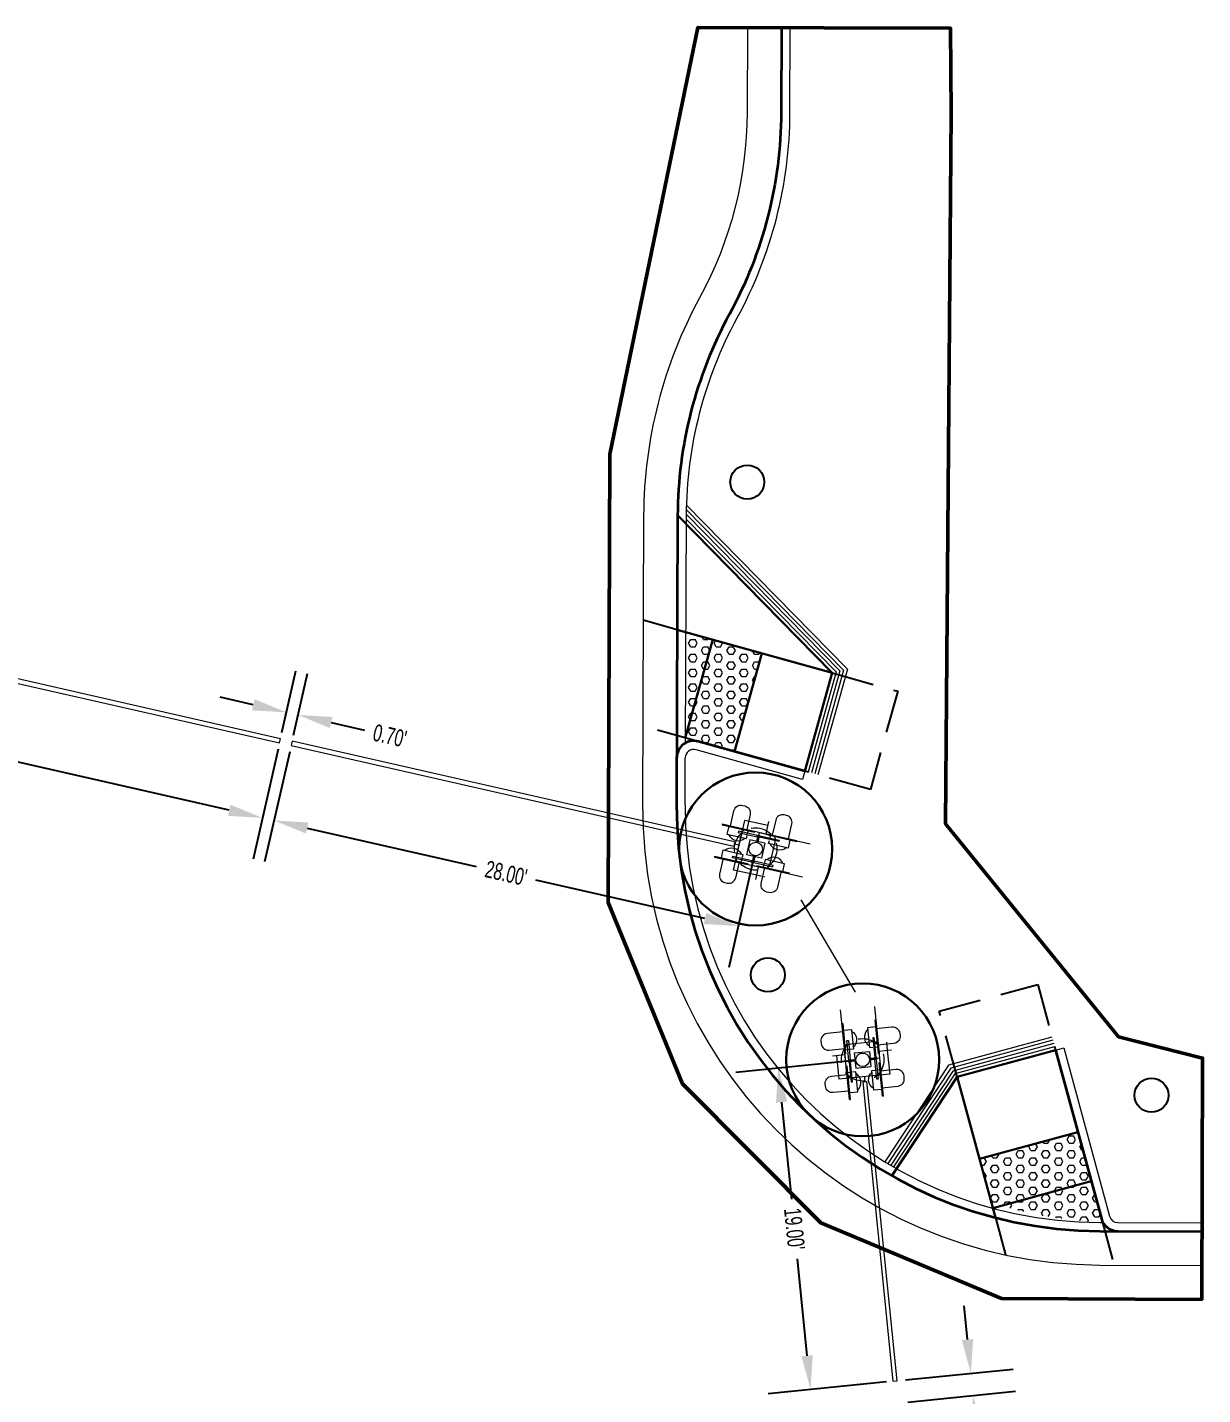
# Model space of a CAD drawing. Extents: x 6427214 to 6444634, y 1882940 to 1890436.
# Drawn here: x 6433853.5 to 6433922.6, y 1885324.7 to 1885405.1 of the extents above; entities that cross this region are included whole.
import ezdxf

# ---------------------------------------------------------------- set-up
doc = ezdxf.new("R2010")
doc.units = 0
doc.header["$LTSCALE"] = 20
doc.header["$MEASUREMENT"] = 0
for name, pattern in [('0', [2, 1, 0, 1]), ('DASHED2', [0.375, 0.25, -0.125]), ('HIDDEN2', [0.1875, 0.125, -0.0625])]:
    doc.linetypes.add(name, pattern=pattern)
doc.layers.add('$_VPORT-1', color=11, linetype='Continuous', plot=False)
doc.layers.add('00_GID_Arm FDN', color=7, linetype='DASHED2', lineweight=13, plot=False)
doc.layers.add('C-ROAD_4.5 ft Offset', color=210, linetype='Continuous', lineweight=30, plot=False)
for name, color, linetype, lineweight in [('00_GID_Gate Details', 4, 'Continuous', 13), ('C-ROAD-CURB', 3, 'Continuous', 35), ('C-ROAD-CURB RAMP', 3, 'Continuous', 30), ('C-ROAD-CURB RAMP GROVES', 1, 'Continuous', 0), ('C-ROAD-EG', 3, 'Continuous', 20), ('C-ROAD-FENC', 2, 'METRO FENCELINE1', 20), ('C-ROAD-TRUNCATED DOME', 2, 'Continuous', 13), ('C-SAWCUT & JOIN', 50, 'Continuous', 50)]:
    doc.layers.add(name, color=color, linetype=linetype, lineweight=lineweight)
for name, color, linetype in [('C-GATE-ARM', 3, '0'), ('C-ROAD-CURB-RAMP-DETL', 1, 'HIDDEN2'), ('P-SIGEQ-POLES', 3, 'Continuous')]:
    doc.layers.add(name, color=color, linetype=linetype)
doc.styles.add('Arial Narrow', font='ARIALN.TTF', dxfattribs={"width": 0.8, "height": 1})
doc.linetypes.add('METRO FENCELINE1', pattern='A,0.125,-0.05,[133,ltypeshp.shx,S=0.025,R=0,X=-0.05,Y=0],0.125', length=0.3)
doc.dimstyles.new('DIM-20', dxfattribs={"dimscale": 20, "dimtxt": 1, "dimasz": 0.1, "dimexe": 0.125, "dimexo": 0.025, "dimgap": 0.03, "dimtad": 0, "dimzin": 0, "dimdsep": 46, "dimtxsty": 'Arial Narrow', "dimcen": 0.04, "dimclrd": 256, "dimclre": 256, "dimclrt": 256, "dimaunit": 1, "dimadec": 3, "dimazin": 2, "dimtfac": 1, "dimtofl": 0, "dimtmove": 0, "dimatfit": 3, "dimfxl": 1, "dimtfillclr": 256, "dimtolj": 1, "dimtzin": 0, "dimlwd": -1, "dimlwe": -1, "dimarcsym": 0})

# ---------------------------------------------------------------- blocks, each defined once
blk = doc.blocks.new('*D790')
at = {"layer": '$_VPORT-1', "transparency": 16777216}
for p, q in [((6433868.434, 1885363.635), (6433869.259, 1885367.26)), ((6433869.116, 1885363.48), (6433869.941, 1885367.105)), ((6433866.754, 1885365.266), (6433864.804, 1885365.709)), ((6433871.336, 1885364.223), (6433873.286, 1885363.78))]:
    blk.add_line(p, q, dxfattribs=at)
for points in [[(6433866.828, 1885365.591), (6433866.68, 1885364.941), (6433868.704, 1885364.822)], [(6433871.41, 1885364.548), (6433871.262, 1885363.898), (6433869.386, 1885364.667)]]:
    blk.add_solid(points, dxfattribs=at)
at = {"layer": 'Defpoints', "color": 0, "transparency": 16777216}
for p in [(6433869.386, 1885364.667), (6433868.323, 1885363.148), (6433869.005, 1885362.993)]:
    blk.add_point(p, dxfattribs=at)
at = {"layer": '$_VPORT-1', "transparency": 16777216, "insert": (6433874.787, 1885363.438), "char_height": 1, "attachment_point": 5, "rotation": 347.18299, "style": 'Arial Narrow'}
blk.add_mtext("\\A1;0.70'", dxfattribs=at)
blk = doc.blocks.new('*D791')
at = {"layer": '$_VPORT-1', "transparency": 16777216}
for p, q in [((6433868.894, 1885362.505), (6433867.419, 1885356.019)), ((6433869.923, 1885358.013), (6433879.87, 1885355.75)), ((6433896.197, 1885356.294), (6433894.721, 1885349.807)), ((6433893.325, 1885352.689), (6433883.379, 1885354.952))]:
    blk.add_line(p, q, dxfattribs=at)
for points in [[(6433869.997, 1885358.338), (6433869.849, 1885357.688), (6433867.973, 1885358.457)], [(6433893.399, 1885353.014), (6433893.251, 1885352.364), (6433895.276, 1885352.245)]]:
    blk.add_solid(points, dxfattribs=at)
at = {"layer": 'Defpoints', "color": 0, "transparency": 16777216}
for p in [(6433869.005, 1885362.993), (6433867.973, 1885358.457), (6433896.308, 1885356.781)]:
    blk.add_point(p, dxfattribs=at)
at = {"layer": '$_VPORT-1', "transparency": 16777216, "insert": (6433881.624, 1885355.351), "char_height": 1, "attachment_point": 5, "rotation": 347.18299, "style": 'Arial Narrow'}
blk.add_mtext("\\A1;28.00'", dxfattribs=at)
blk = doc.blocks.new('*D792')
at = {"layer": '$_VPORT-1', "transparency": 16777216}
for p, q in [((6433834.085, 1885370.425), (6433832.609, 1885363.938)), ((6433835.114, 1885365.932), (6433848.478, 1885362.892)), ((6433868.212, 1885362.66), (6433866.737, 1885356.174)), ((6433865.341, 1885359.055), (6433851.976, 1885362.096))]:
    blk.add_line(p, q, dxfattribs=at)
for points in [[(6433835.188, 1885366.257), (6433835.04, 1885365.607), (6433833.163, 1885366.376)], [(6433865.415, 1885359.38), (6433865.267, 1885358.73), (6433867.291, 1885358.612)]]:
    blk.add_solid(points, dxfattribs=at)
at = {"layer": 'Defpoints', "color": 0, "transparency": 16777216}
for p in [(6433834.195, 1885370.912), (6433833.163, 1885366.376), (6433868.323, 1885363.148)]:
    blk.add_point(p, dxfattribs=at)
at = {"layer": '$_VPORT-1', "transparency": 16777216, "insert": (6433850.227, 1885362.494), "char_height": 1, "attachment_point": 5, "rotation": 347.18299, "style": 'Arial Narrow'}
blk.add_mtext("\\A1;35.00'", dxfattribs=at)
blk = doc.blocks.new('*D795')
at = {"layer": '$_VPORT-1', "transparency": 16777216}
for p, q in [((6433908.766, 1885327.907), (6433908.566, 1885329.897)), ((6433905.121, 1885325.531), (6433911.453, 1885326.167)), ((6433905.252, 1885324.226), (6433911.585, 1885324.862)), ((6433909.297, 1885322.622), (6433909.497, 1885320.632))]:
    blk.add_line(p, q, dxfattribs=at)
for points in [[(6433909.098, 1885327.94), (6433908.434, 1885327.874), (6433908.966, 1885325.917)], [(6433909.629, 1885322.655), (6433908.965, 1885322.589), (6433909.097, 1885324.612)]]:
    blk.add_solid(points, dxfattribs=at)
at = {"layer": 'Defpoints', "color": 0, "transparency": 16777216}
for p in [(6433904.624, 1885325.481), (6433909.097, 1885324.612), (6433904.755, 1885324.176)]:
    blk.add_point(p, dxfattribs=at)
at = {"layer": '$_VPORT-1', "transparency": 16777216, "insert": (6433909.648, 1885319.132), "char_height": 1, "attachment_point": 5, "rotation": 275.73924, "style": 'Arial Narrow'}
blk.add_mtext("\\A1;1.31'", dxfattribs=at)
blk = doc.blocks.new('*U948')
at = {"layer": '00_GID_Arm FDN', "ltscale": 0.25}
blk.add_circle((0, 0), 1.25, dxfattribs=at)
at = {"layer": '00_GID_Gate Details'}
for p, q in [((35, 0.121), (1.3, 0.125)), ((35, -0.132), (35, 0.121)), ((1.3, -0.128), (35, -0.132))]:
    blk.add_line(p, q, dxfattribs=at)
for points in [[(-1.749, 0.951), (-1.749, 1.91, -0.414235), (-1.329, 2.33), (-1.191, 2.33, -0.41414), (-0.771, 1.91), (-0.771, 0.951)], [(1.749, 0.951), (1.749, 1.91, 0.414235), (1.329, 2.33), (1.191, 2.33, 0.41414), (0.771, 1.91), (0.771, 0.951)], [(-1.749, 0.478, 0.509158), (-0.771, 0.478, 2.513902)], [(1.749, 0.478, -0.509158), (0.771, 0.478, -2.513902)], [(-1.749, -0.478, -0.509158), (-0.771, -0.478, -2.513902)], [(1.749, -0.478, 0.509158), (0.771, -0.478, 2.513902)], [(-1.749, -1), (-1.749, -1.91, 0.414235), (-1.329, -2.33), (-1.191, -2.33, 0.41414), (-0.771, -1.91), (-0.771, -1)], [(1.749, -1), (1.749, -1.91, -0.414235), (1.329, -2.33), (1.191, -2.33, -0.41414), (0.771, -1.91), (0.771, -1)]]:
    blk.add_lwpolyline(points, format="xyb", dxfattribs=at)
for points in [[(-0.4, 1.75), (-0.4, 1)], [(-3.05, 1), (0, 1), (0, 0.4)], [(-2.249, 1), (-2.249, 0.951)], [(-2.249, 0.951), (-0.282, 0.951)], [(-2.239, 1), (-0.282, 1)], [(-1.847, 0.951), (-1.847, 0.478), (-0.673, 0.478), (-0.673, 0.666)], [(-0.883, 1.5), (-0.4, 1.5)], [(-0.673, 0.764), (-0.673, 0.951)], [(-0.4, 1.5), (1, 1.5)], [(-0.282, 0.951), (-0.282, 1)], [(0.282, 0.951), (0.282, 1)], [(2.249, 1), (0.282, 1)], [(2.249, 0.951), (0.282, 0.951)], [(1.847, 0.951), (1.847, 0.478), (0.673, 0.478), (0.673, 0.666)], [(0.673, 0.764), (0.673, 0.951)], [(1, 1.5), (1, -1.5)], [(2.249, 1), (2.249, 0.951)], [(-0.067, 0.803), (-1.223, 0.803), (-1.223, 0.721), (-0.066, 0.721)], [(-0.451, 0.449), (0.447, 0.449)], [(-0.45, -0.449), (-0.451, 0.449)], [(0.067, 0.803), (1.223, 0.803), (1.223, 0.721), (0.066, 0.721)], [(0.448, -0.449), (0.447, 0.449)], [(1, 0), (1.3, 0)], [(1.3, -0.122), (1.3, 0.122)], [(0, -0.4), (0, -1), (-3.05, -1)], [(-1.847, -0.951), (-1.847, -0.478), (-0.673, -0.478), (-0.673, -0.666)], [(-0.067, -0.803), (-1.223, -0.803), (-1.223, -0.721), (-0.066, -0.721)], [(-0.673, -0.764), (-0.673, -0.951)], [(-0.45, -0.449), (0.448, -0.449)], [(0.067, -0.803), (1.223, -0.803), (1.223, -0.721), (0.066, -0.721)], [(1.847, -0.951), (1.847, -0.478), (0.673, -0.478), (0.673, -0.666)], [(0.673, -0.764), (0.673, -0.951)], [(-2.249, -1), (-2.249, -0.951)], [(-2.249, -0.951), (-0.445, -0.959)], [(-2.249, -1), (-0.445, -1)], [(-0.445, -0.959), (-0.445, -1)], [(-0.4, -1), (-0.4, -1.75)], [(-0.4, -1.5), (1, -1.5)], [(0.282, -0.951), (0.282, -1)], [(2.249, -0.951), (0.282, -0.951)], [(2.249, -1), (0.282, -1)], [(2.249, -1), (2.249, -0.951)]]:
    blk.add_lwpolyline(points, dxfattribs=at)
blk.add_lwpolyline([(1, 0.75), (1, -0.75, -0.414214), (0.75, -1), (-0.75, -1, -0.414214), (-1, -0.75), (-1, 0.75, -0.414214), (-0.75, 1), (0.75, 1, -0.414214)], format="xyb", close=True, dxfattribs=at)
for centre, radius in [((0, 0.763), 0.0779), ((0, 0), 0.4), ((0, -0.763), 0.0779)]:
    blk.add_circle(centre, radius, dxfattribs=at)
for points in [[(-0.043, 0.449), (-0.043, 0.449), (-0.043, 0.702), (-0.043, 0.702)], [(0.038, 0.449), (0.038, 0.449), (0.038, 0.702), (0.038, 0.702)], [(-0.043, -0.449), (-0.043, -0.449), (-0.043, -0.702), (-0.043, -0.702)], [(0.038, -0.449), (0.038, -0.449), (0.038, -0.702), (0.038, -0.702)]]:
    blk.add_open_spline(points, degree=3, dxfattribs=at)
at = {"layer": 'C-ROAD_4.5 ft Offset'}
blk.add_circle((0, 0), 4.5, dxfattribs=at)
blk = doc.blocks.new('*U962')
at = {"layer": '00_GID_Arm FDN', "ltscale": 0.25}
blk.add_circle((0, 0), 1.25, dxfattribs=at)
at = {"layer": '00_GID_Gate Details'}
for p, q in [((19, 0.124), (1.3, 0.125)), ((19, -0.13), (19, 0.124)), ((1.3, -0.128), (19, -0.13))]:
    blk.add_line(p, q, dxfattribs=at)
for points in [[(-1.749, 0.951), (-1.749, 1.91, -0.414235), (-1.329, 2.33), (-1.191, 2.33, -0.41414), (-0.771, 1.91), (-0.771, 0.951)], [(1.749, 0.951), (1.749, 1.91, 0.414235), (1.329, 2.33), (1.191, 2.33, 0.41414), (0.771, 1.91), (0.771, 0.951)], [(-1.749, 0.478, 0.509158), (-0.771, 0.478, 2.513902)], [(1.749, 0.478, -0.509158), (0.771, 0.478, -2.513902)], [(-1.749, -0.478, -0.509158), (-0.771, -0.478, -2.513902)], [(1.749, -0.478, 0.509158), (0.771, -0.478, 2.513902)], [(-1.749, -1), (-1.749, -1.91, 0.414235), (-1.329, -2.33), (-1.191, -2.33, 0.41414), (-0.771, -1.91), (-0.771, -1)], [(1.749, -1), (1.749, -1.91, -0.414235), (1.329, -2.33), (1.191, -2.33, -0.41414), (0.771, -1.91), (0.771, -1)]]:
    blk.add_lwpolyline(points, format="xyb", dxfattribs=at)
for points in [[(-0.4, 1.75), (-0.4, 1)], [(-3.05, 1), (0, 1), (0, 0.4)], [(-2.249, 1), (-2.249, 0.951)], [(-2.249, 0.951), (-0.282, 0.951)], [(-2.239, 1), (-0.282, 1)], [(-1.847, 0.951), (-1.847, 0.478), (-0.673, 0.478), (-0.673, 0.666)], [(-0.883, 1.5), (-0.4, 1.5)], [(-0.673, 0.764), (-0.673, 0.951)], [(-0.4, 1.5), (1, 1.5)], [(-0.282, 0.951), (-0.282, 1)], [(0.282, 0.951), (0.282, 1)], [(2.249, 1), (0.282, 1)], [(2.249, 0.951), (0.282, 0.951)], [(1.847, 0.951), (1.847, 0.478), (0.673, 0.478), (0.673, 0.666)], [(0.673, 0.764), (0.673, 0.951)], [(1, 1.5), (1, -1.5)], [(2.249, 1), (2.249, 0.951)], [(-0.067, 0.803), (-1.223, 0.803), (-1.223, 0.721), (-0.066, 0.721)], [(-0.451, 0.449), (0.447, 0.449)], [(-0.45, -0.449), (-0.451, 0.449)], [(0.067, 0.803), (1.223, 0.803), (1.223, 0.721), (0.066, 0.721)], [(0.448, -0.449), (0.447, 0.449)], [(1, 0), (1.3, 0)], [(1.3, -0.122), (1.3, 0.122)], [(0, -0.4), (0, -1), (-3.05, -1)], [(-1.847, -0.951), (-1.847, -0.478), (-0.673, -0.478), (-0.673, -0.666)], [(-0.067, -0.803), (-1.223, -0.803), (-1.223, -0.721), (-0.066, -0.721)], [(-0.673, -0.764), (-0.673, -0.951)], [(-0.45, -0.449), (0.448, -0.449)], [(0.067, -0.803), (1.223, -0.803), (1.223, -0.721), (0.066, -0.721)], [(1.847, -0.951), (1.847, -0.478), (0.673, -0.478), (0.673, -0.666)], [(0.673, -0.764), (0.673, -0.951)], [(-2.249, -1), (-2.249, -0.951)], [(-2.249, -0.951), (-0.445, -0.959)], [(-2.249, -1), (-0.445, -1)], [(-0.445, -0.959), (-0.445, -1)], [(-0.4, -1), (-0.4, -1.75)], [(-0.4, -1.5), (1, -1.5)], [(0.282, -0.951), (0.282, -1)], [(2.249, -0.951), (0.282, -0.951)], [(2.249, -1), (0.282, -1)], [(2.249, -1), (2.249, -0.951)]]:
    blk.add_lwpolyline(points, dxfattribs=at)
blk.add_lwpolyline([(1, 0.75), (1, -0.75, -0.414214), (0.75, -1), (-0.75, -1, -0.414214), (-1, -0.75), (-1, 0.75, -0.414214), (-0.75, 1), (0.75, 1, -0.414214)], format="xyb", close=True, dxfattribs=at)
for centre, radius in [((0, 0.763), 0.0779), ((0, 0), 0.4), ((0, -0.763), 0.0779)]:
    blk.add_circle(centre, radius, dxfattribs=at)
for points in [[(-0.043, 0.449), (-0.043, 0.449), (-0.043, 0.702), (-0.043, 0.702)], [(0.038, 0.449), (0.038, 0.449), (0.038, 0.702), (0.038, 0.702)], [(-0.043, -0.449), (-0.043, -0.449), (-0.043, -0.702), (-0.043, -0.702)], [(0.038, -0.449), (0.038, -0.449), (0.038, -0.702), (0.038, -0.702)]]:
    blk.add_open_spline(points, degree=3, dxfattribs=at)
at = {"layer": 'C-ROAD_4.5 ft Offset'}
blk.add_circle((0, 0), 4.5, dxfattribs=at)
blk = doc.blocks.new('*U963')
at = {"layer": '00_GID_Arm FDN', "ltscale": 0.25}
blk.add_circle((0, 0), 1.25, dxfattribs=at)
at = {"layer": '00_GID_Gate Details'}
for p, q in [((28, 0.122), (1.3, 0.125)), ((28, -0.131), (28, 0.122)), ((1.3, -0.128), (28, -0.131))]:
    blk.add_line(p, q, dxfattribs=at)
for points in [[(-1.749, 0.951), (-1.749, 1.91, -0.414235), (-1.329, 2.33), (-1.191, 2.33, -0.41414), (-0.771, 1.91), (-0.771, 0.951)], [(1.749, 0.951), (1.749, 1.91, 0.414235), (1.329, 2.33), (1.191, 2.33, 0.41414), (0.771, 1.91), (0.771, 0.951)], [(-1.749, 0.478, 0.509158), (-0.771, 0.478, 2.513902)], [(1.749, 0.478, -0.509158), (0.771, 0.478, -2.513902)], [(-1.749, -0.478, -0.509158), (-0.771, -0.478, -2.513902)], [(1.749, -0.478, 0.509158), (0.771, -0.478, 2.513902)], [(-1.749, -1), (-1.749, -1.91, 0.414235), (-1.329, -2.33), (-1.191, -2.33, 0.41414), (-0.771, -1.91), (-0.771, -1)], [(1.749, -1), (1.749, -1.91, -0.414235), (1.329, -2.33), (1.191, -2.33, -0.41414), (0.771, -1.91), (0.771, -1)]]:
    blk.add_lwpolyline(points, format="xyb", dxfattribs=at)
for points in [[(-0.4, 1.75), (-0.4, 1)], [(-3.05, 1), (0, 1), (0, 0.4)], [(-2.249, 1), (-2.249, 0.951)], [(-2.249, 0.951), (-0.282, 0.951)], [(-2.239, 1), (-0.282, 1)], [(-1.847, 0.951), (-1.847, 0.478), (-0.673, 0.478), (-0.673, 0.666)], [(-0.883, 1.5), (-0.4, 1.5)], [(-0.673, 0.764), (-0.673, 0.951)], [(-0.4, 1.5), (1, 1.5)], [(-0.282, 0.951), (-0.282, 1)], [(0.282, 0.951), (0.282, 1)], [(2.249, 1), (0.282, 1)], [(2.249, 0.951), (0.282, 0.951)], [(1.847, 0.951), (1.847, 0.478), (0.673, 0.478), (0.673, 0.666)], [(0.673, 0.764), (0.673, 0.951)], [(1, 1.5), (1, -1.5)], [(2.249, 1), (2.249, 0.951)], [(-0.067, 0.803), (-1.223, 0.803), (-1.223, 0.721), (-0.066, 0.721)], [(-0.451, 0.449), (0.447, 0.449)], [(-0.45, -0.449), (-0.451, 0.449)], [(0.067, 0.803), (1.223, 0.803), (1.223, 0.721), (0.066, 0.721)], [(0.448, -0.449), (0.447, 0.449)], [(1, 0), (1.3, 0)], [(1.3, -0.122), (1.3, 0.122)], [(0, -0.4), (0, -1), (-3.05, -1)], [(-1.847, -0.951), (-1.847, -0.478), (-0.673, -0.478), (-0.673, -0.666)], [(-0.067, -0.803), (-1.223, -0.803), (-1.223, -0.721), (-0.066, -0.721)], [(-0.673, -0.764), (-0.673, -0.951)], [(-0.45, -0.449), (0.448, -0.449)], [(0.067, -0.803), (1.223, -0.803), (1.223, -0.721), (0.066, -0.721)], [(1.847, -0.951), (1.847, -0.478), (0.673, -0.478), (0.673, -0.666)], [(0.673, -0.764), (0.673, -0.951)], [(-2.249, -1), (-2.249, -0.951)], [(-2.249, -0.951), (-0.445, -0.959)], [(-2.249, -1), (-0.445, -1)], [(-0.445, -0.959), (-0.445, -1)], [(-0.4, -1), (-0.4, -1.75)], [(-0.4, -1.5), (1, -1.5)], [(0.282, -0.951), (0.282, -1)], [(2.249, -0.951), (0.282, -0.951)], [(2.249, -1), (0.282, -1)], [(2.249, -1), (2.249, -0.951)]]:
    blk.add_lwpolyline(points, dxfattribs=at)
blk.add_lwpolyline([(1, 0.75), (1, -0.75, -0.414214), (0.75, -1), (-0.75, -1, -0.414214), (-1, -0.75), (-1, 0.75, -0.414214), (-0.75, 1), (0.75, 1, -0.414214)], format="xyb", close=True, dxfattribs=at)
for centre, radius in [((0, 0.763), 0.0779), ((0, 0), 0.4), ((0, -0.763), 0.0779)]:
    blk.add_circle(centre, radius, dxfattribs=at)
for points in [[(-0.043, 0.449), (-0.043, 0.449), (-0.043, 0.702), (-0.043, 0.702)], [(0.038, 0.449), (0.038, 0.449), (0.038, 0.702), (0.038, 0.702)], [(-0.043, -0.449), (-0.043, -0.449), (-0.043, -0.702), (-0.043, -0.702)], [(0.038, -0.449), (0.038, -0.449), (0.038, -0.702), (0.038, -0.702)]]:
    blk.add_open_spline(points, degree=3, dxfattribs=at)
at = {"layer": 'C-ROAD_4.5 ft Offset'}
blk.add_circle((0, 0), 4.5, dxfattribs=at)
blk = doc.blocks.new('*D821')
at = {"layer": '$_VPORT-1', "transparency": 16777216}
for p, q in [((6433902.1, 1885344.323), (6433895.145, 1885343.624)), ((6433897.833, 1885341.884), (6433898.407, 1885336.175)), ((6433899.333, 1885326.959), (6433898.759, 1885332.667)), ((6433904, 1885325.418), (6433897.045, 1885324.719))]:
    blk.add_line(p, q, dxfattribs=at)
for points in [[(6433898.165, 1885341.917), (6433897.501, 1885341.85), (6433897.633, 1885343.874)], [(6433899.665, 1885326.992), (6433899.001, 1885326.926), (6433899.533, 1885324.969)]]:
    blk.add_solid(points, dxfattribs=at)
at = {"layer": 'Defpoints', "color": 0, "transparency": 16777216}
for p in [(6433897.633, 1885343.874), (6433902.598, 1885344.373), (6433904.498, 1885325.468)]:
    blk.add_point(p, dxfattribs=at)
at = {"layer": '$_VPORT-1', "transparency": 16777216, "insert": (6433898.583, 1885334.421), "char_height": 1, "attachment_point": 5, "rotation": 275.73924, "style": 'Arial Narrow'}
blk.add_mtext("\\A1;19.00'", dxfattribs=at)

msp = doc.modelspace()

# ---------------------------------------------------------------- hatches: boundary and pattern name
at = {"layer": 'C-ROAD-TRUNCATED DOME'}
h = msp.add_hatch(dxfattribs=at)
h.set_pattern_fill('HEX', color=253, scale=2)
h.set_pattern_definition([(0, (26.4887, 1.92062), (0, 0.433012701892), [0.25, -0.5]), (120, (26.4887, 1.92062), (-0.375, -0.216506350946), [0.25, -0.5]), (60, (26.7387, 1.92062), (-0.375, 0.216506350946), [0.25, -0.5])])
h.paths.add_polyline_path([(6433895.058, 1885362.514), (6433896.668, 1885368.294), (6433892.191, 1885369.541), (6433892.168, 1885363.319)])
h = msp.add_hatch(dxfattribs=at)
h.set_pattern_fill('HEX', color=253, scale=2)
h.set_pattern_definition([(0, (0, 0), (0, 0.433012701892), [0.25, -0.5]), (120, (0, 0), (-0.375, -0.216506350946), [0.25, -0.5]), (60, (0.25, 0), (-0.375, 0.216506350946), [0.25, -0.5])])
edge = h.paths.add_edge_path()
edge.add_line((6433909.467, 1885338.541), (6433915.257, 1885340.116))
edge.add_line((6433915.257, 1885340.116), (6433916.64, 1885335.03))
edge.add_line((6433916.64, 1885335.03), (6433916.737, 1885334.795))
edge.add_arc((6433917.837, 1885360.037), 25.266, 252.33135, 267.50578, ccw=False)
edge.add_line((6433910.168, 1885335.963), (6433909.467, 1885338.541))

# ---------------------------------------------------------------- linework, layer by layer
at = {"layer": 'C-ROAD-CURB'}
for p, q in [((6433897.824, 1885405.117), (6433897.805, 1885400.117)), ((6433899.2, 1885361.36), (6433892.932, 1885363.107))]:
    msp.add_line(p, q, dxfattribs=at)
at = {"layer": 'C-ROAD-CURB', "lineweight": 0}
for p, q in [((6433898.324, 1885405.115), (6433898.305, 1885400.115)), ((6433899.066, 1885360.879), (6433892.797, 1885362.625)), ((6433892.153, 1885359.387), (6433892.163, 1885362.145)), ((6433899.2, 1885361.36), (6433899.066, 1885360.879)), ((6433913.945, 1885344.94), (6433914.427, 1885345.072)), ((6433916.56, 1885334.796), (6433916.737, 1885334.795))]:
    msp.add_line(p, q, dxfattribs=at)
at = {"layer": 'C-ROAD-CURB'}
for points in [[(6433897.805, 1885400.117, -0.124369), (6433894.761, 1885388.254, 0.124369), (6433891.716, 1885376.391), (6433891.653, 1885359.389, 0.414202), (6433916.558, 1885334.296), (6433922.561, 1885334.274)], [(6433913.945, 1885344.94), (6433916.64, 1885335.03, 0.337358), (6433917.601, 1885334.292)]]:
    msp.add_lwpolyline(points, format="xyb", dxfattribs=at)
at = {"layer": 'C-ROAD-CURB', "lineweight": 0}
for points in [[(6433898.305, 1885400.115, -0.124369), (6433895.2, 1885388.015, 0.124369), (6433892.216, 1885376.389), (6433892.166, 1885363.011)], [(6433892.153, 1885359.387, 0.414202), (6433916.56, 1885334.796, 0.414202)], [(6433914.427, 1885345.072), (6433917.123, 1885335.161, 0.337358), (6433917.603, 1885334.792), (6433922.563, 1885334.774)]]:
    msp.add_lwpolyline(points, format="xyb", dxfattribs=at)
at = {"layer": 'C-ROAD-CURB'}
msp.add_arc((6433892.663, 1885362.143), 1, 74.43306, 179.78606, dxfattribs=at)
at = {"layer": 'C-ROAD-CURB', "lineweight": 0}
msp.add_arc((6433892.663, 1885362.143), 0.5, 74.43306, 179.78606, dxfattribs=at)
at = {"layer": 'C-ROAD-CURB RAMP'}
for p, q in [((6433891.691, 1885369.681), (6433900.81, 1885367.14)), ((6433893.778, 1885369.099), (6433892.168, 1885363.319)), ((6433896.668, 1885368.294), (6433895.058, 1885362.514)), ((6433900.81, 1885367.14), (6433899.2, 1885361.36)), ((6433910.406, 1885335.089), (6433908.155, 1885343.366)), ((6433909.467, 1885338.541), (6433915.257, 1885340.116)), ((6433910.255, 1885335.646), (6433916.044, 1885337.221))]:
    msp.add_line(p, q, dxfattribs=at)
msp.add_lwpolyline([(6433891.717, 1885376.419), (6433900.81, 1885367.14), (6433899.2, 1885361.36)], dxfattribs=at)
at = {"layer": 'C-ROAD-CURB RAMP', "flags": 128}
msp.add_lwpolyline([(6433913.945, 1885344.94), (6433908.155, 1885343.366), (6433904.32, 1885337.55)], dxfattribs=at)
at = {"layer": 'C-ROAD-CURB RAMP GROVES'}
for points in [[(6433892.221, 1885376.762), (6433901.481, 1885367.313), (6433899.778, 1885361.199)], [(6433892.227, 1885377.04), (6433901.705, 1885367.37), (6433899.97, 1885361.146)], [(6433892.216, 1885376.195), (6433901.034, 1885367.198), (6433899.392, 1885361.307)], [(6433892.217, 1885376.48), (6433901.257, 1885367.255), (6433899.585, 1885361.253)], [(6433913.735, 1885345.712), (6433907.654, 1885344.058), (6433903.905, 1885338.374)], [(6433913.787, 1885345.519), (6433907.779, 1885343.885), (6433904.076, 1885338.27)], [(6433913.84, 1885345.326), (6433907.904, 1885343.712), (6433904.248, 1885338.168)], [(6433913.892, 1885345.133), (6433908.03, 1885343.539), (6433904.422, 1885338.067)]]:
    msp.add_lwpolyline(points, dxfattribs=at)
at = {"layer": 'C-ROAD-CURB-RAMP-DETL'}
for p, q in [((6433891.691, 1885369.681), (6433889.693, 1885370.237)), ((6433892.932, 1885363.107), (6433889.67, 1885364.015)), ((6433910.406, 1885335.089), (6433911.003, 1885332.894)), ((6433916.64, 1885335.03), (6433917.385, 1885332.293))]:
    msp.add_line(p, q, dxfattribs=at)
for points in [[(6433900.81, 1885367.14), (6433904.663, 1885366.067), (6433903.053, 1885360.287), (6433899.2, 1885361.36)], [(6433908.155, 1885343.366), (6433907.105, 1885347.226), (6433912.895, 1885348.8), (6433913.945, 1885344.94)]]:
    msp.add_lwpolyline(points, dxfattribs=at)
at = {"layer": 'C-ROAD-EG'}
msp.add_line((6433895.824, 1885405.125), (6433895.805, 1885400.125), dxfattribs=at)
at = {"layer": 'C-ROAD-EG', "flags": 128}
msp.add_lwpolyline([(6433895.805, 1885400.125, -0.124369), (6433893.004, 1885389.211, 0.124369), (6433889.716, 1885376.399), (6433889.653, 1885359.397, 0.414202), (6433916.551, 1885332.296), (6433922.553, 1885332.274)], format="xyb", dxfattribs=at)
at = {"layer": 'C-ROAD-FENC', "flags": 128}
msp.add_lwpolyline([(6433898.956, 1885353.784), (6433902.159, 1885348.349)], dxfattribs=at)
at = {"layer": 'C-SAWCUT & JOIN'}
msp.add_lwpolyline([(6433910.775, 1885330.318), (6433922.546, 1885330.274), (6433922.599, 1885344.475), (6433917.656, 1885345.72), (6433907.475, 1885358.261), (6433907.799, 1885400.08), (6433907.772, 1885405.08), (6433892.913, 1885405.136), (6433887.73, 1885380.013), (6433887.631, 1885353.636), (6433892.006, 1885342.961), (6433900.133, 1885334.773)], close=True, dxfattribs=at)
at = {"layer": 'P-SIGEQ-POLES'}
for centre in [(6433895.815, 1885378.374), (6433897.02, 1885349.369), (6433919.589, 1885342.285)]:
    msp.add_circle(centre, 1, dxfattribs=at)

# ---------------------------------------------------------------- block references
at = {"layer": 'C-GATE-ARM', "color": 10}
for name, p, rotation in [('*U948', (6433834.195, 1885370.912), 347.1923483951651), ('*U963', (6433896.308, 1885356.781), 167.1923483951534), ('*U962', (6433902.598, 1885344.373), 275.7485995914952)]:
    msp.add_blockref(name, p, dxfattribs=dict(at, rotation=rotation))

# ---------------------------------------------------------------- dimensions: what is measured, and where the dimension line sits
at = {"layer": '$_VPORT-1'}
for p1, p2, distance, picture, middle in [((6433868.323, 1885363.148), (6433834.195, 1885370.912), 4.652, '*D792', (6433850.227, 1885362.494)), ((6433868.323, 1885363.148), (6433869.005, 1885362.993), 1.717, '*D790', (6433874.787, 1885363.438)), ((6433896.308, 1885356.781), (6433869.005, 1885362.993), 4.652, '*D791', (6433881.624, 1885355.351)), ((6433904.498, 1885325.468), (6433902.598, 1885344.373), 4.99, '*D821', (6433898.583, 1885334.421)), ((6433904.624, 1885325.481), (6433904.755, 1885324.176), 4.364, '*D795', (6433909.648, 1885319.132))]:
    dim = msp.add_aligned_dim(p1=p1, p2=p2, distance=distance, dimstyle='DIM-20', override={"dimpost": "'"}, dxfattribs=at)
    dim.commit()
    dim.dimension.update_dxf_attribs({"geometry": picture, "text_midpoint": middle})

doc.saveas('drawing.dxf')
